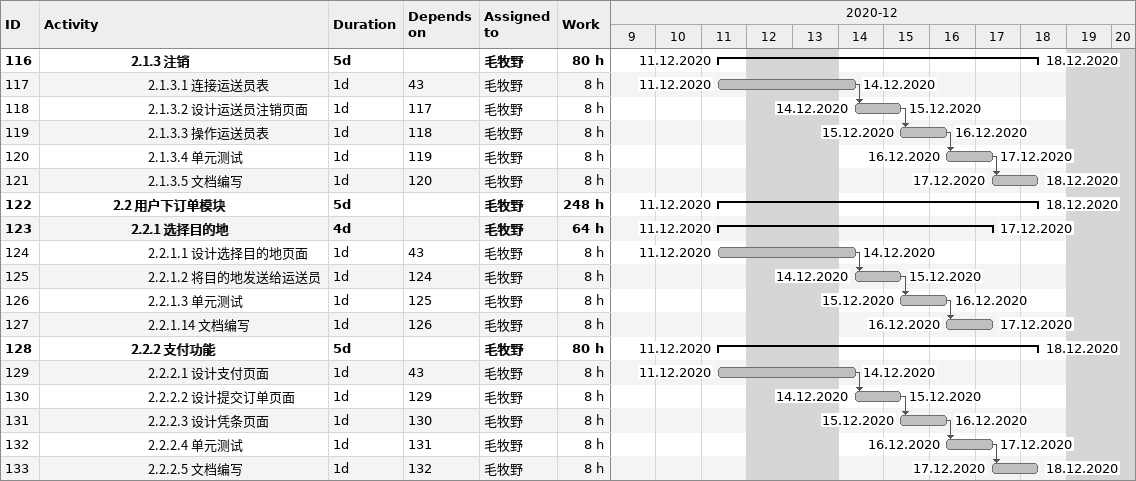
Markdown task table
| ID | Level | Task | Duration | Start | Finish | Predecessors | Resources | Work (h) |
|---|---|---|---|---|---|---|---|---|
| 116 | 6 | **2.1.3 注销** | 5d | 2020-12-11 | 2020-12-18 |  | 毛牧野 | 80 |
| 117 | 7 | 2.1.3.1 连接运送员表 | 1d | 2020-12-11 | 2020-12-14 | 43 | 毛牧野 | 8 |
| 118 | 7 | 2.1.3.2 设计运送员注销页面 | 1d | 2020-12-14 | 2020-12-15 | 117 | 毛牧野 | 8 |
| 119 | 7 | 2.1.3.3 操作运送员表 | 1d | 2020-12-15 | 2020-12-16 | 118 | 毛牧野 | 8 |
| 120 | 7 | 2.1.3.4 单元测试 | 1d | 2020-12-16 | 2020-12-17 | 119 | 毛牧野 | 8 |
| 121 | 7 | 2.1.3.5 文档编写 | 1d | 2020-12-17 | 2020-12-18 | 120 | 毛牧野 | 8 |
| 122 | 5 | **2.2 用户下订单模块** | 5d | 2020-12-11 | 2020-12-18 |  | 毛牧野 | 248 |
| 123 | 6 | **2.2.1 选择目的地** | 4d | 2020-12-11 | 2020-12-17 |  | 毛牧野 | 64 |
| 124 | 7 | 2.2.1.1 设计选择目的地页面 | 1d | 2020-12-11 | 2020-12-14 | 43 | 毛牧野 | 8 |
| 125 | 7 | 2.2.1.2 将目的地发送给运送员 | 1d | 2020-12-14 | 2020-12-15 | 124 | 毛牧野 | 8 |
| 126 | 7 | 2.2.1.3 单元测试 | 1d | 2020-12-15 | 2020-12-16 | 125 | 毛牧野 | 8 |
| 127 | 7 | 2.2.1.14 文档编写 | 1d | 2020-12-16 | 2020-12-17 | 126 | 毛牧野 | 8 |
| 128 | 6 | **2.2.2 支付功能** | 5d | 2020-12-11 | 2020-12-18 |  | 毛牧野 | 80 |
| 129 | 7 | 2.2.2.1 设计支付页面 | 1d | 2020-12-11 | 2020-12-14 | 43 | 毛牧野 | 8 |
| 130 | 7 | 2.2.2.2 设计提交订单页面 | 1d | 2020-12-14 | 2020-12-15 | 129 | 毛牧野 | 8 |
| 131 | 7 | 2.2.2.3 设计凭条页面 | 1d | 2020-12-15 | 2020-12-16 | 130 | 毛牧野 | 8 |
| 132 | 7 | 2.2.2.4 单元测试 | 1d | 2020-12-16 | 2020-12-17 | 131 | 毛牧野 | 8 |
| 133 | 7 | 2.2.2.5 文档编写 | 1d | 2020-12-17 | 2020-12-18 | 132 | 毛牧野 | 8 |
